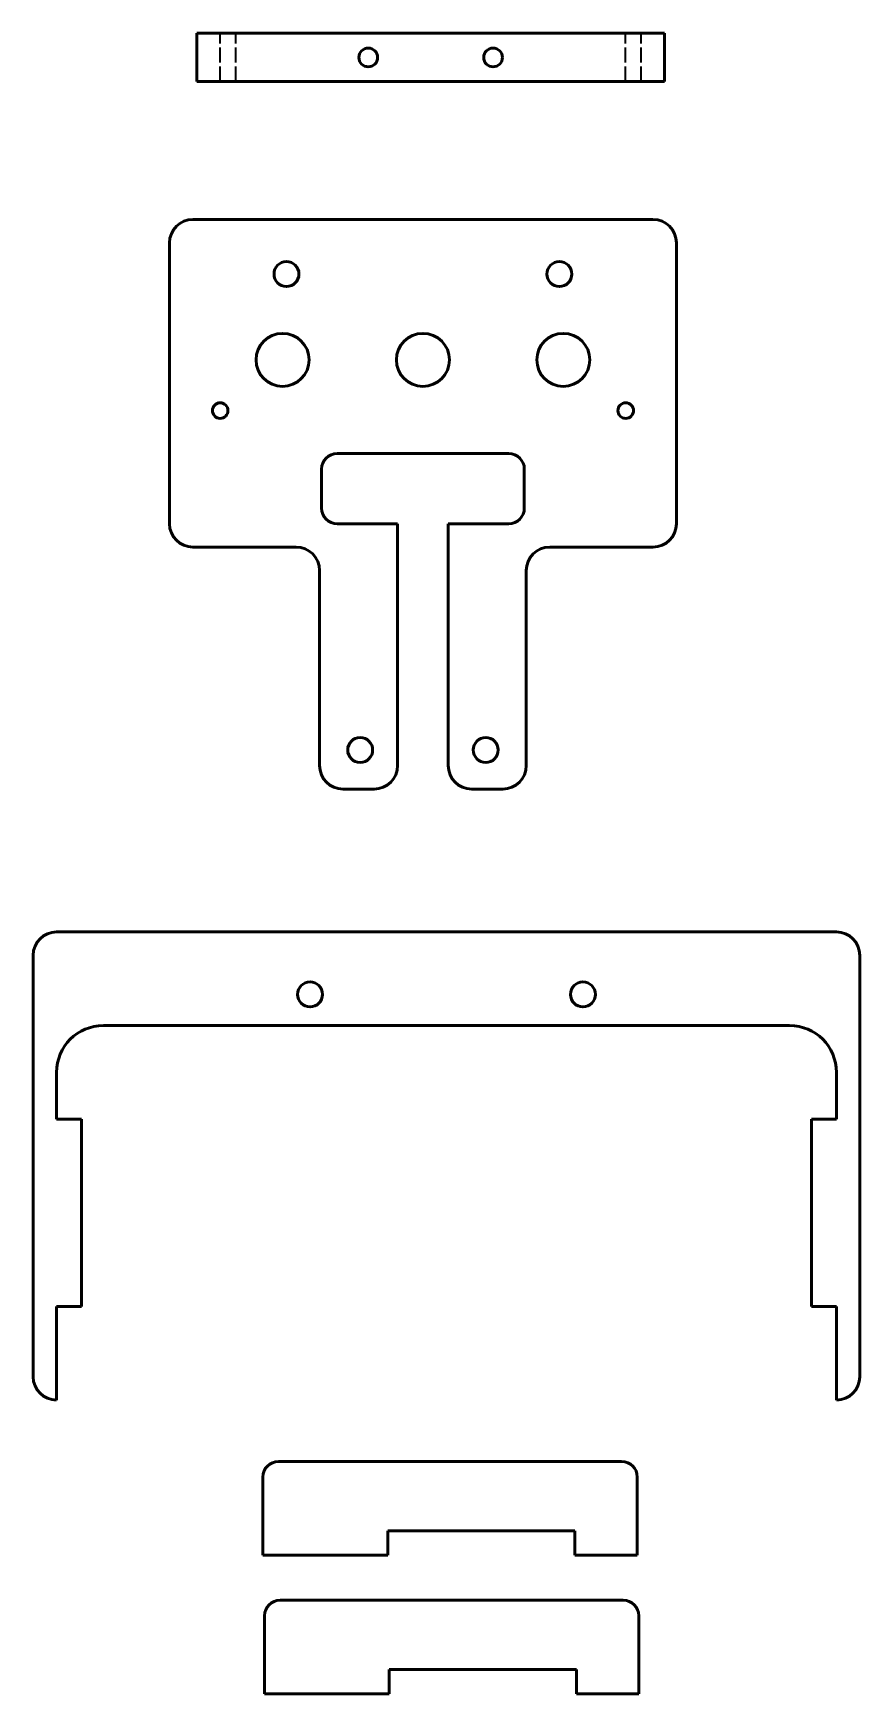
# Model space of a CAD drawing. Header units: millimetres. Extents: x 56 to 162, y 222 to 435.
import ezdxf

# ---------------------------------------------------------------- set-up
doc = ezdxf.new("R2010")
doc.units = ezdxf.units.MM
doc.linetypes.add('DASHED', pattern=[0.2067, 0.1654, -0.0413])
doc.layers.add('Hidden (ANSI)', color=7, linetype='DASHED', lineweight=35)
doc.layers.add('Visible (ANSI)', color=7, linetype='Continuous', lineweight=50)

msp = doc.modelspace()

# ---------------------------------------------------------------- linework, layer by layer
at = {"layer": 'Hidden (ANSI)', "ltscale": 11.809019}
for p, q in [((79.96, 428.31), (79.96, 434.51)), ((81.96, 428.31), (81.96, 434.51)), ((131.96, 428.31), (131.96, 434.51)), ((133.96, 428.31), (133.96, 434.51))]:
    msp.add_line(p, q, dxfattribs=at)
at = {"layer": 'Visible (ANSI)'}
for p, q in [((76.96, 428.31), (76.96, 434.51)), ((76.96, 434.51), (136.96, 434.51)), ((136.96, 428.31), (136.96, 434.51)), ((136.96, 428.31), (76.96, 428.31)), ((135.47, 410.65), (76.47, 410.65)), ((73.47, 407.65), (73.47, 371.65)), ((138.47, 371.65), (138.47, 407.65)), ((94.97, 380.65), (116.97, 380.65)), ((92.97, 373.65), (92.97, 378.65)), ((118.97, 378.65), (118.97, 373.65)), ((102.72, 371.65), (94.97, 371.65)), ((102.72, 340.65), (102.72, 371.65)), ((116.97, 371.65), (109.22, 371.65)), ((109.22, 371.65), (109.22, 340.65)), ((76.47, 368.65), (89.72, 368.65)), ((122.22, 368.65), (135.47, 368.65)), ((92.72, 365.65), (92.72, 340.65)), ((119.22, 340.65), (119.22, 365.65)), ((95.72, 337.65), (99.72, 337.65)), ((112.22, 337.65), (116.22, 337.65)), ((158.99, 319.33), (58.99, 319.33)), ((55.99, 316.33), (55.99, 262.33)), ((161.99, 262.33), (161.99, 316.33)), ((64.99, 307.33), (152.99, 307.33)), ((58.99, 295.33), (58.99, 301.33)), ((158.99, 301.33), (158.99, 295.33)), ((62.19, 295.33), (58.99, 295.33)), ((62.19, 271.33), (62.19, 295.33)), ((155.79, 295.33), (155.79, 271.33)), ((158.99, 295.33), (155.79, 295.33)), ((58.99, 271.33), (62.19, 271.33)), ((58.99, 259.33), (58.99, 271.33)), ((155.79, 271.33), (158.99, 271.33)), ((158.99, 271.33), (158.99, 259.33)), ((131.45, 251.47), (87.45, 251.47)), ((85.45, 249.47), (85.45, 239.47)), ((133.45, 239.47), (133.45, 249.47)), ((101.45, 239.47), (101.45, 242.57)), ((101.45, 242.57), (125.45, 242.57)), ((125.45, 242.57), (125.45, 239.47)), ((85.45, 239.47), (101.45, 239.47)), ((125.45, 239.47), (133.45, 239.47)), ((131.65, 233.69), (87.65, 233.69)), ((85.65, 231.69), (85.65, 221.69)), ((133.65, 221.69), (133.65, 231.69)), ((101.65, 221.69), (101.65, 224.79)), ((101.65, 224.79), (125.65, 224.79)), ((125.65, 224.79), (125.65, 221.69)), ((85.65, 221.69), (101.65, 221.69)), ((125.65, 221.69), (133.65, 221.69))]:
    msp.add_line(p, q, dxfattribs=at)
for centre, radius in [((98.96, 431.41), 1.2), ((114.96, 431.41), 1.2), ((88.47, 403.65), 1.6), ((123.47, 403.65), 1.6), ((87.97, 392.65), 3.4), ((105.97, 392.65), 3.4), ((123.97, 392.65), 3.4), ((79.97, 386.15), 1), ((131.97, 386.15), 1), ((97.92, 342.65), 1.6), ((114.02, 342.65), 1.6), ((91.49, 311.33), 1.6), ((126.49, 311.33), 1.6)]:
    msp.add_circle(centre, radius, dxfattribs=at)
for centre, radius, start, end in [((76.47, 407.65), 3, 90, 180), ((135.47, 407.65), 3, 0, 90), ((94.97, 378.65), 2, 90, 180), ((116.97, 378.65), 2, 0, 90), ((94.97, 373.65), 2, 180, 270), ((116.97, 373.65), 2, 270, 0), ((76.47, 371.65), 3, 180, 270), ((135.47, 371.65), 3, 270, 0), ((89.72, 365.65), 3, 0, 90), ((122.22, 365.65), 3, 90, 180), ((95.72, 340.65), 3, 180, 270), ((99.72, 340.65), 3, 270, 0), ((112.22, 340.65), 3, 180, 270), ((116.22, 340.65), 3, 270, 0), ((58.99, 316.33), 3, 90, 180), ((158.99, 316.33), 3, 0, 90), ((64.99, 301.33), 6, 90, 180), ((152.99, 301.33), 6, 0, 90), ((58.99, 262.33), 3, 180, 270), ((158.99, 262.33), 3, 270, 0), ((87.45, 249.47), 2, 90, 180), ((131.45, 249.47), 2, 0, 90), ((87.65, 231.69), 2, 90, 180), ((131.65, 231.69), 2, 0, 90)]:
    msp.add_arc(centre, radius, start, end, dxfattribs=at)

doc.saveas('drawing.dxf')
